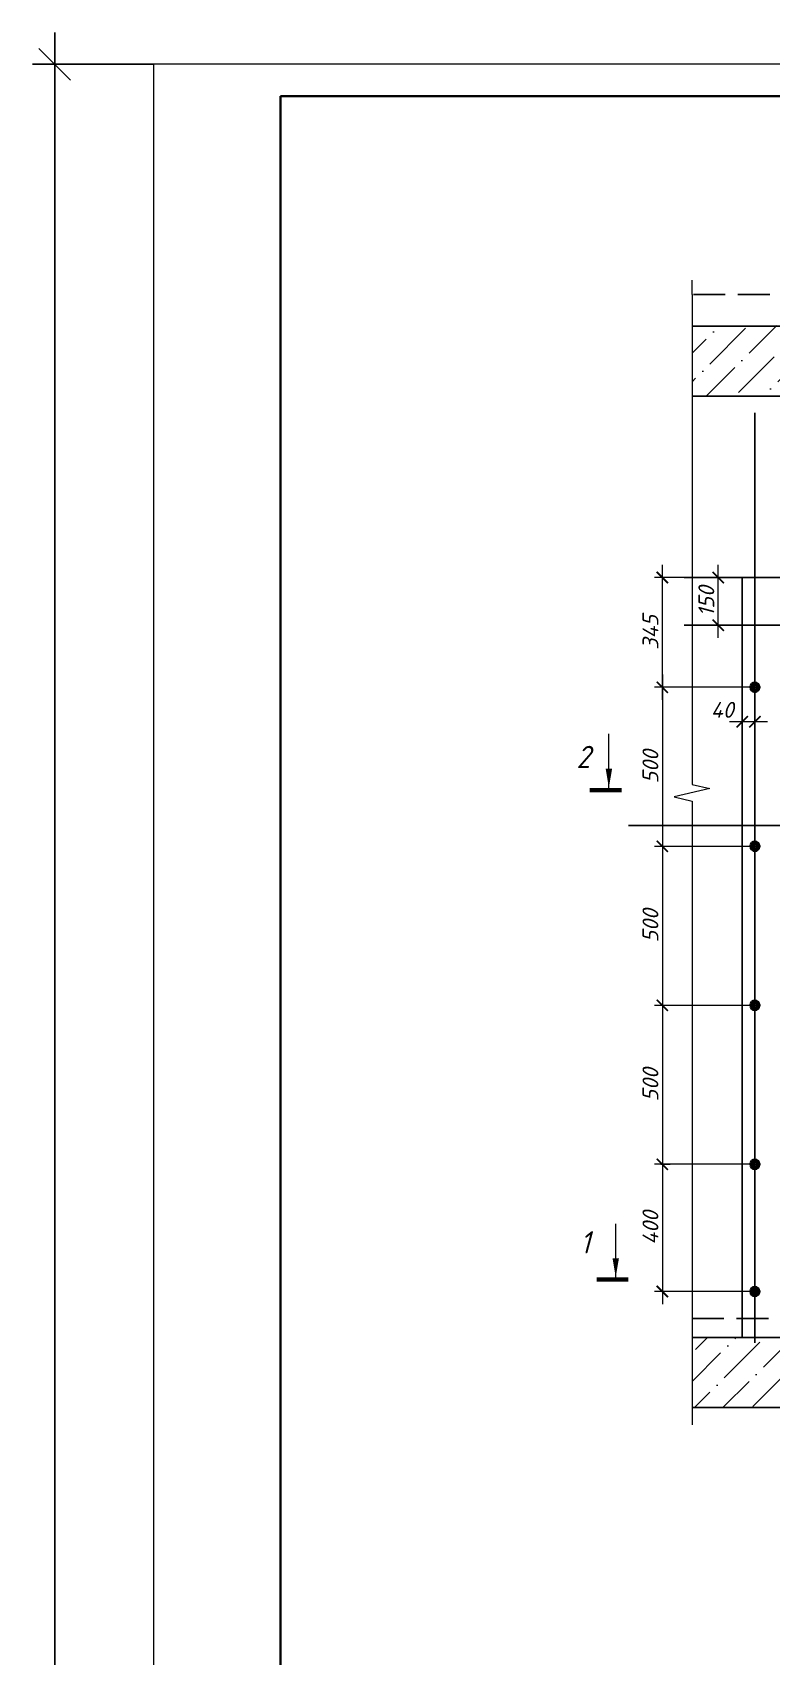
# Model space of a CAD drawing. Header units: millimetres. Extents: x 749182 to 2267578, y 70462 to 311449.
# Drawn here: x 2110265 to 2112590, y 182163 to 187269 of the extents above; entities that cross this region are included whole.
import ezdxf

# ---------------------------------------------------------------- set-up
doc = ezdxf.new("R2010")
doc.units = ezdxf.units.MM
doc.linetypes.add('GOST2.303 4', pattern=[7, 5, -2, 0])
doc.linetypes.add('осеваяX2', pattern=[4, 2.5, -0.5, 0.5, -0.5])
doc.layers.get('Defpoints').update_dxf_attribs({"color": 255})
for name, color, linetype, lineweight in [('1Стены', 252, 'Continuous', 25), ('монолит', 176, 'Continuous', 50), ('Оси', 165, 'осеваяX2', 13), ('Размер', 7, 'Continuous', 13), ('штрих', 8, 'Continuous', 5), ('штриховка кирпич', 42, 'Continuous', 5)]:
    doc.layers.add(name, color=color, linetype=linetype, lineweight=lineweight)
doc.layers.add('CS_UNPLOTTED', color=254, linetype='Continuous', plot=False)
doc.layers.add('металл', color=124, linetype='Continuous')
doc.styles.add('GOST', font='', dxfattribs={"width": 0.8, "oblique": 10})
doc.styles.add('GOST 2.304_new', font='isocpeur.ttf', dxfattribs={"width": 0.9, "oblique": 15})
doc.styles.add('БДА100', font='romand.shx', dxfattribs={"width": 0.7})
doc.styles.add('М2', font='isocpeui.ttf')
doc.styles.get('GOST').set_extended_font_data('GOST type A')
doc.dimstyles.new('SPDS', dxfattribs={"dimscale": 25, "dimtxt": 2.5, "dimasz": 1.77, "dimexe": 1.25, "dimexo": 0.625, "dimtad": 1, "dimdec": 0, "dimrnd": 0.001, "dimtxsty": 'GOST 2.304_new', "dimblk": 'ARCHTICK', "dimcen": 2.5, "dimdle": 2, "dimclrt": 256, "dimazin": 2, "dimtfac": 0.75, "dimtdec": 0, "dimtmove": 1, "dimatfit": 3, "dimfxl": 0, "dimtolj": 1, "dimlwd": 9, "dimlwe": 9, "dimarcsym": 0})
doc.dimstyles.new('БДА1', dxfattribs={"dimtxt": 2, "dimasz": 1, "dimexe": 0.7, "dimexo": 0, "dimgap": 0.8, "dimtad": 1, "dimdec": 0, "dimrnd": 1, "dimzin": 0, "dimdsep": 46, "dimtxsty": 'БДА100', "dimblk": 'OBLIQUE', "dimcen": 2, "dimdle": 1, "dimadec": 0, "dimazin": 0, "dimtfac": 1, "dimtdec": 0, "dimtmove": 1, "dimatfit": 3, "dimldrblk": 'NONE', "dimfxl": 0, "dimtolj": 1, "dimtzin": 0, "dimlwd": -1, "dimlwe": -1, "dimarcsym": 0})
pattern_1 = [(45, (-39730602.16, -1335511.62), (33.67596045, 123.47852166), [158.75, -31.75, 0, -31.75])]

# ---------------------------------------------------------------- blocks, each defined once
blk = doc.blocks.new('_Oblique')
at = {"color": 0, "linetype": 'ByBlock', "lineweight": -2}
blk.add_line((-0.5, -0.5), (0.5, 0.5), dxfattribs=at)
blk = doc.blocks.new('*D728')
at = {"layer": 'Defpoints', "color": 0, "transparency": 16777216}
for p, q in [((-15.52, -5), (-15.52, 599)), ((0, 594), (-19.02, 594)), ((0, 0), (-19.02, 0))]:
    blk.add_line(p, q, dxfattribs=at)
for p in [(-15.52, 594), (0, 594), (0, 0)]:
    blk.add_point(p, dxfattribs=at)
at = {"layer": 'Defpoints', "color": 0, "transparency": 16777216, "xscale": 5, "yscale": 5, "zscale": 5}
for p, rotation in [((-15.52, 594), 90), ((-15.52, 0), 270)]:
    blk.add_blockref('_Oblique', p, dxfattribs=dict(at, rotation=rotation))
at = {"layer": 'Defpoints', "color": 0, "lineweight": 0, "transparency": 16777216, "insert": (-24.52, 148.5), "char_height": 10, "attachment_point": 5, "rotation": 90, "style": 'БДА100'}
blk.add_mtext('\\A1;594', dxfattribs=at)
blk = doc.blocks.new('_None')
blk = doc.blocks.new('м16')
at = {"layer": 'металл', "lineweight": 30, "ltscale": 20}
for p, q in [((-11, 6.4), (0, 12.7)), ((-11, -6.4), (-11, 6.4)), ((0, 12.7), (11, 6.4)), ((11, 6.4), (11, -6.4)), ((0, -12.7), (-11, -6.4)), ((11, -6.4), (0, -12.7))]:
    blk.add_line(p, q, dxfattribs=at)
blk.add_circle((0, 0), 15, dxfattribs=at)
for radius, start, end in [(10.4, 0, 180), (10.4, 180, 0), (6.92, 0, 180), (6.92, 180, 0)]:
    blk.add_arc((0, 0), radius, start, end, dxfattribs=at)
at = {"layer": 'металл', "linetype": 'Continuous', "lineweight": 25, "ltscale": 20}
blk.add_arc((0, 0), 8, 255, 165, dxfattribs=at)
at = {"layer": 'Оси', "ltscale": 20}
for p, q in [((17, 0), (-17.3, 0)), ((0, 17.3), (0, -17.3))]:
    blk.add_line(p, q, dxfattribs=at)
blk = doc.blocks.new('_ArchTick')
at = {"color": 0, "linetype": 'ByBlock', "const_width": 0.15}
blk.add_lwpolyline([(-0.5, -0.5), (0.5, 0.5)], dxfattribs=at)
blk = doc.blocks.new('*D3129')
at = {"color": 0, "lineweight": 9, "ltscale": 20, "transparency": 16777216}
for p, q in [((2112508.1, 185210.2), (2112221.6, 185210.2)), ((2112246.6, 185250.2), (2112246.6, 184670)), ((2112485.4, 184710), (2112221.6, 184710))]:
    blk.add_line(p, q, dxfattribs=at)
at = {"layer": 'Defpoints', "color": 0, "lineweight": 20, "ltscale": 20, "transparency": 16777216}
for p in [(2112520.6, 185210.2), (2112246.6, 184710), (2112497.9, 184710)]:
    blk.add_point(p, dxfattribs=at)
at = {"color": 0, "lineweight": 9, "ltscale": 20, "transparency": 16777216, "xscale": 35.4, "yscale": 35.4, "zscale": 35.4}
for p, rotation in [((2112246.6, 185210.2), 90), ((2112246.6, 184710), 270)]:
    blk.add_blockref('_ArchTick', p, dxfattribs=dict(at, rotation=rotation))
at = {"ltscale": 20, "transparency": 16777216, "insert": (2112209.1, 184960.1), "char_height": 50, "attachment_point": 5, "rotation": 90, "style": 'М2'}
blk.add_mtext('\\A1;500', dxfattribs=at)
blk = doc.blocks.new('*D3130')
at = {"color": 0, "lineweight": 9, "ltscale": 20, "transparency": 16777216}
for p, q in [((2112246.6, 184750), (2112246.6, 184170)), ((2112525.4, 184710), (2112221.6, 184710)), ((2112525.4, 184210), (2112221.6, 184210))]:
    blk.add_line(p, q, dxfattribs=at)
at = {"layer": 'Defpoints', "color": 0, "lineweight": 20, "ltscale": 20, "transparency": 16777216}
for p in [(2112537.9, 184710), (2112246.6, 184210), (2112537.9, 184210)]:
    blk.add_point(p, dxfattribs=at)
at = {"color": 0, "lineweight": 9, "ltscale": 20, "transparency": 16777216, "xscale": 35.4, "yscale": 35.4, "zscale": 35.4}
for p, rotation in [((2112246.6, 184710), 90), ((2112246.6, 184210), 270)]:
    blk.add_blockref('_ArchTick', p, dxfattribs=dict(at, rotation=rotation))
at = {"ltscale": 20, "transparency": 16777216, "insert": (2112209.1, 184460), "char_height": 50, "attachment_point": 5, "rotation": 90, "style": 'М2'}
blk.add_mtext('\\A1;500', dxfattribs=at)
blk = doc.blocks.new('*D3131')
at = {"color": 0, "lineweight": 9, "ltscale": 20, "transparency": 16777216}
for p, q in [((2112246.6, 184250), (2112246.6, 183670.2)), ((2112525.4, 184210), (2112221.6, 184210)), ((2112525.4, 183710.2), (2112221.6, 183710.2))]:
    blk.add_line(p, q, dxfattribs=at)
at = {"layer": 'Defpoints', "color": 0, "lineweight": 20, "ltscale": 20, "transparency": 16777216}
for p in [(2112537.9, 184210), (2112246.6, 183710.2), (2112537.9, 183710.2)]:
    blk.add_point(p, dxfattribs=at)
at = {"color": 0, "lineweight": 9, "ltscale": 20, "transparency": 16777216, "xscale": 35.4, "yscale": 35.4, "zscale": 35.4}
for p, rotation in [((2112246.6, 184210), 90), ((2112246.6, 183710.2), 270)]:
    blk.add_blockref('_ArchTick', p, dxfattribs=dict(at, rotation=rotation))
at = {"ltscale": 20, "transparency": 16777216, "insert": (2112209.1, 183960.1), "char_height": 50, "attachment_point": 5, "rotation": 90, "style": 'М2'}
blk.add_mtext('\\A1;500', dxfattribs=at)
blk = doc.blocks.new('*D3132')
at = {"layer": 'Defpoints', "color": 0, "lineweight": 20, "ltscale": 20, "transparency": 16777216}
for p in [(2112497.9, 185192.1), (2112537.9, 185189.9), (2112497.9, 185101.6)]:
    blk.add_point(p, dxfattribs=at)
at = {"layer": 'Размер', "color": 0, "lineweight": 9, "ltscale": 20, "transparency": 16777216}
for p, q in [((2112497.9, 185179.6), (2112497.9, 185076.6)), ((2112537.9, 185177.4), (2112537.9, 185076.6)), ((2112577.9, 185101.6), (2112457.9, 185101.6))]:
    blk.add_line(p, q, dxfattribs=at)
at = {"layer": 'Размер', "color": 0, "lineweight": 9, "ltscale": 20, "transparency": 16777216, "xscale": 35.4, "yscale": 35.4, "zscale": 35.4, "rotation": 180}
blk.add_blockref('_ArchTick', (2112497.9, 185101.6), dxfattribs=at)
at = {"layer": 'Размер', "color": 0, "lineweight": 9, "ltscale": 20, "transparency": 16777216, "xscale": 35.4, "yscale": 35.4, "zscale": 35.4}
blk.add_blockref('_ArchTick', (2112537.9, 185101.6), dxfattribs=at)
at = {"layer": 'Размер', "ltscale": 20, "transparency": 16777216, "insert": (2112435, 185139.1), "char_height": 50, "attachment_point": 5, "style": 'М2'}
blk.add_mtext('\\A1;40', dxfattribs=at)
blk = doc.blocks.new('*D3133')
at = {"color": 0, "lineweight": 9, "ltscale": 20, "transparency": 16777216}
for p, q in [((2112246.6, 183750.4), (2112246.6, 183270.2)), ((2112241.9, 183710.4), (2112271.6, 183710.4)), ((2112525.4, 183310.2), (2112221.6, 183310.2))]:
    blk.add_line(p, q, dxfattribs=at)
at = {"layer": 'Defpoints', "color": 0, "lineweight": 20, "ltscale": 20, "transparency": 16777216}
for p in [(2112229.4, 183710.4), (2112246.6, 183310.2), (2112537.9, 183310.2)]:
    blk.add_point(p, dxfattribs=at)
at = {"color": 0, "lineweight": 9, "ltscale": 20, "transparency": 16777216, "xscale": 35.4, "yscale": 35.4, "zscale": 35.4}
for p, rotation in [((2112246.6, 183710.4), 90), ((2112246.6, 183310.2), 270)]:
    blk.add_blockref('_ArchTick', p, dxfattribs=dict(at, rotation=rotation))
at = {"ltscale": 20, "transparency": 16777216, "insert": (2112209.1, 183510.3), "char_height": 50, "attachment_point": 5, "rotation": 90, "style": 'М2'}
blk.add_mtext('\\A1;400', dxfattribs=at)
blk = doc.blocks.new('*D3134')
at = {"color": 0, "lineweight": 9, "ltscale": 20, "transparency": 16777216}
for p, q in [((2112246.6, 185170.2), (2112246.6, 185595.2)), ((2112485.4, 185555.2), (2112221.6, 185555.2)), ((2112525.4, 185210.2), (2112221.6, 185210.2))]:
    blk.add_line(p, q, dxfattribs=at)
at = {"layer": 'Defpoints', "color": 0, "lineweight": 20, "ltscale": 20, "transparency": 16777216}
for p in [(2112246.6, 185555.2), (2112497.9, 185555.2), (2112537.9, 185210.2)]:
    blk.add_point(p, dxfattribs=at)
at = {"color": 0, "lineweight": 9, "ltscale": 20, "transparency": 16777216, "xscale": 35.4, "yscale": 35.4, "zscale": 35.4}
for p, rotation in [((2112246.6, 185555.2), 90), ((2112246.6, 185210.2), 270)]:
    blk.add_blockref('_ArchTick', p, dxfattribs=dict(at, rotation=rotation))
at = {"ltscale": 20, "transparency": 16777216, "insert": (2112209.1, 185382.7), "char_height": 50, "attachment_point": 5, "rotation": 90, "style": 'М2'}
blk.add_mtext('\\A1;345', dxfattribs=at)
blk = doc.blocks.new('*D3135')
at = {"color": 0, "lineweight": 9, "ltscale": 20, "transparency": 16777216}
for p, q in [((2112422.5, 185365.2), (2112422.5, 185595.2)), ((2112576.4, 185555.2), (2112397.5, 185555.2)), ((2112576.4, 185405.2), (2112397.5, 185405.2))]:
    blk.add_line(p, q, dxfattribs=at)
at = {"layer": 'Defpoints', "color": 0, "lineweight": 20, "ltscale": 20, "transparency": 16777216}
for p in [(2112422.5, 185555.2), (2112588.9, 185555.2), (2112588.9, 185405.2)]:
    blk.add_point(p, dxfattribs=at)
at = {"color": 0, "lineweight": 9, "ltscale": 20, "transparency": 16777216, "xscale": 35.4, "yscale": 35.4, "zscale": 35.4}
for p, rotation in [((2112422.5, 185555.2), 90), ((2112422.5, 185405.2), 270)]:
    blk.add_blockref('_ArchTick', p, dxfattribs=dict(at, rotation=rotation))
at = {"ltscale": 20, "transparency": 16777216, "insert": (2112385, 185480.2), "char_height": 50, "attachment_point": 5, "rotation": 90, "style": 'М2'}
blk.add_mtext('\\A1;150', dxfattribs=at)
blk = doc.blocks.new('*U726')
at = {"color": 44, "lineweight": 20, "ltscale": 10}
for p, q in [((841, 594), (0, 594)), ((0, 594), (0, 0))]:
    blk.add_line(p, q, dxfattribs=at)
at = {"color": 137, "lineweight": 35, "ltscale": 10}
for p, q in [((836, 589), (20, 589)), ((20, 589), (20, 5))]:
    blk.add_line(p, q, dxfattribs=at)
at = {"color": 44, "lineweight": 13, "style": 'GOST', "oblique": 10, "width": 0.8}
for tag in ['ФОРМАТВЕРТ', 'ФОРМАТГОРИЗ']:
    blk.add_attdef(tag, (789.98, 1.6), '', height=2, dxfattribs=at)
at = {"layer": 'Defpoints', "color": 251, "lineweight": 0}
dim = blk.add_linear_dim(base=(-15.52, 594), p1=(0, 0), p2=(0, 594), angle=90, dimstyle='БДА1', override={"dimscale": 5}, dxfattribs=at)
dim.commit()
dim.dimension.update_dxf_attribs({"geometry": '*D728', "text_midpoint": (-15.52, 148.5), "dimtype": 128})

msp = doc.modelspace()

# ---------------------------------------------------------------- hatches: boundary and pattern name
at = {"layer": 'штрих', "ltscale": 15}
h = msp.add_hatch(dxfattribs=at)
h.set_pattern_fill('ANSI36', color=256, scale=20)
h.set_pattern_definition(pattern_1)
h.paths.add_polyline_path([(2112340.1489, 186347.1856), (2112340.1489, 186127.1856), (2116256.4724, 186127.1856), (2116256.4724, 186347.1856)])
h = msp.add_hatch(dxfattribs=at)
h.set_pattern_fill('ANSI36', color=256, scale=20)
h.set_pattern_definition(pattern_1)
h.paths.add_polyline_path([(2112340.1489, 183167.1856), (2112340.1489, 182947.1856), (2116256.4724, 182947.1856), (2116256.4724, 183167.1856)])

# ---------------------------------------------------------------- linework, layer by layer
at = {"layer": '1Стены', "color": 0, "linetype": 'GOST2.303 4', "ltscale": 20}
for p, q in [((2112344.4469, 186445.1806), (2112667.7365, 186445.2188)), ((2112340.1489, 183225.1806), (2112667.7365, 183225.1806))]:
    msp.add_line(p, q, dxfattribs=at)
at = {"layer": 'CS_UNPLOTTED', "ltscale": 20}
msp.add_line((2112537.8797, 186073.3294), (2112537.8797, 183148.454), dxfattribs=at)
at = {"layer": 'CS_UNPLOTTED', "ltscale": 100}
for p, q in [((2112315.0062, 185555.1904), (2112862.771, 185555.1904)), ((2112315.0062, 185405.1904), (2112862.771, 185405.1904)), ((2112140.115, 184775.2204), (2112687.8797, 184775.2204))]:
    msp.add_line(p, q, dxfattribs=at)
at = {"layer": 'металл', "color": 0, "ltscale": 20}
for p, q in [((2112497.8797, 183165.3018), (2112497.8797, 185555.1904)), ((2112497.8797, 185555.1904), (2112657.8797, 185555.1904)), ((2112657.8797, 183165.3018), (2112497.8797, 183165.3018))]:
    msp.add_line(p, q, dxfattribs=at)
at = {"layer": 'монолит', "color": 0, "lineweight": 25, "ltscale": 100}
for p, q in [((2112340.1489, 186345.1806), (2116256.4724, 186347.1856)), ((2112340.1489, 186125.1806), (2116256.4724, 186127.1856)), ((2112340.1489, 183165.1806), (2116256.4724, 183167.1856)), ((2112340.1489, 182945.1806), (2116256.4724, 182947.1856))]:
    msp.add_line(p, q, dxfattribs=at)
at = {"layer": 'Размер', "linetype": 'Continuous', "ltscale": 20}
for p, q in [((2112078.3186, 184893.7958), (2112078.3186, 185063.7958)), ((2112099.9338, 183354.9275), (2112099.9338, 183523.1696))]:
    msp.add_line(p, q, dxfattribs=at)
at = {"layer": 'Размер', "color": 0, "linetype": 'Continuous', "ltscale": 20, "const_width": 14}
for points in [[(2112018.3186, 184886.7958), (2112118.3186, 184886.7958)], [(2112039.9338, 183347.9275), (2112139.9338, 183347.9275)]]:
    msp.add_lwpolyline(points, dxfattribs=at)
at = {"layer": 'Размер', "linetype": 'Continuous', "ltscale": 20}
for points in [[(2112078.3186, 184893.7958), (2112068.263, 184953.8858), (2112088.3742, 184953.8858)], [(2112099.9338, 183354.9275), (2112089.8782, 183415.0175), (2112109.9894, 183415.0175)]]:
    msp.add_solid(points, dxfattribs=at)
at = {"layer": 'штриховка кирпич', "color": 0, "linetype": 'Continuous', "ltscale": 15}
msp.add_line((2112340.1489, 186445.0923), (2112340.1489, 186490.0923), dxfattribs=at)
msp.add_lwpolyline([(2112340.1489, 186445.0923), (2112340.1489, 184904.7874), (2112396.3989, 184891.6624), (2112283.8989, 184865.4124), (2112340.1489, 184852.2874), (2112340.1489, 182891.0887)], dxfattribs=at)

# ---------------------------------------------------------------- block references
at = {"xscale": 20, "yscale": 20, "zscale": 20}
msp.add_blockref('*U726', (2110644.9012, 175288.9196), dxfattribs=at)
at = {"layer": 'Размер', "xscale": -1, "rotation": 89.99999999988889}
for p in [(2112537.8797, 185210.1806), (2112537.8797, 185210.1806), (2112537.8797, 184710.1806), (2112537.8797, 184210.1806), (2112537.8797, 183710.1806), (2112537.8797, 183310.1806)]:
    msp.add_blockref('м16', p, dxfattribs=at)

# ---------------------------------------------------------------- texts
at = {"layer": 'Размер', "linetype": 'Continuous', "ltscale": 20, "style": 'GOST 2.304_new', "oblique": 15, "width": 0.9}
for s, p in [('2', (2111976.2896, 184956.0992)), ('1', (2111987.7286, 183430.0509))]:
    msp.add_text(s, height=70, dxfattribs=at).set_placement(p)

# ---------------------------------------------------------------- dimensions: what is measured, and where the dimension line sits
at = {"ltscale": 20}
for base, p1, p2, picture, middle in [((2112246.6164, 185555.1904), (2112537.8797, 185210.1806), (2112497.8797, 185555.1904), '*D3134', (2112209.1164, 185382.6855)), ((2112422.5138, 185555.1904), (2112588.8886, 185405.1904), (2112588.8886, 185555.1904), '*D3135', (2112385.0138, 185480.1904)), ((2112246.6164, 184710.008), (2112520.5941, 185210.1806), (2112497.8797, 184710.008), '*D3129', (2112209.1164, 184960.0943)), ((2112246.6164, 184210.008), (2112537.8797, 184710.008), (2112537.8797, 184210.008), '*D3130', (2112209.1164, 184460.008)), ((2112246.6164, 183710.1806), (2112537.8797, 184210.008), (2112537.8797, 183710.1806), '*D3131', (2112209.1164, 183960.0943)), ((2112246.6164, 183310.1806), (2112229.4302, 183710.3531), (2112537.8797, 183310.1806), '*D3133', (2112209.1164, 183510.2668))]:
    dim = msp.add_linear_dim(base=base, p1=p1, p2=p2, angle=90, dimstyle='SPDS', override={"dimscale": 20, "dimtxsty": 'М2', "dimfxl": 1.25, "dimtfill": 0, "dimarcsym": 1}, dxfattribs=at)
    dim.commit()
    dim.dimension.update_dxf_attribs({"geometry": picture, "text_midpoint": middle})
at = {"layer": 'Размер', "ltscale": 20}
dim = msp.add_linear_dim(base=(2112497.8797, 185101.6073), p1=(2112537.8797, 185189.8779), p2=(2112497.8797, 185192.0953), angle=180, dimstyle='SPDS', override={"dimscale": 20, "dimtxsty": 'М2', "dimfxl": 1.25, "dimtfill": 0, "dimarcsym": 1}, dxfattribs=at)
dim.commit()
dim.dimension.update_dxf_attribs({"geometry": '*D3132', "text_midpoint": (2112434.9787, 185101.6073), "dimtype": 160})

doc.saveas('drawing.dxf')
